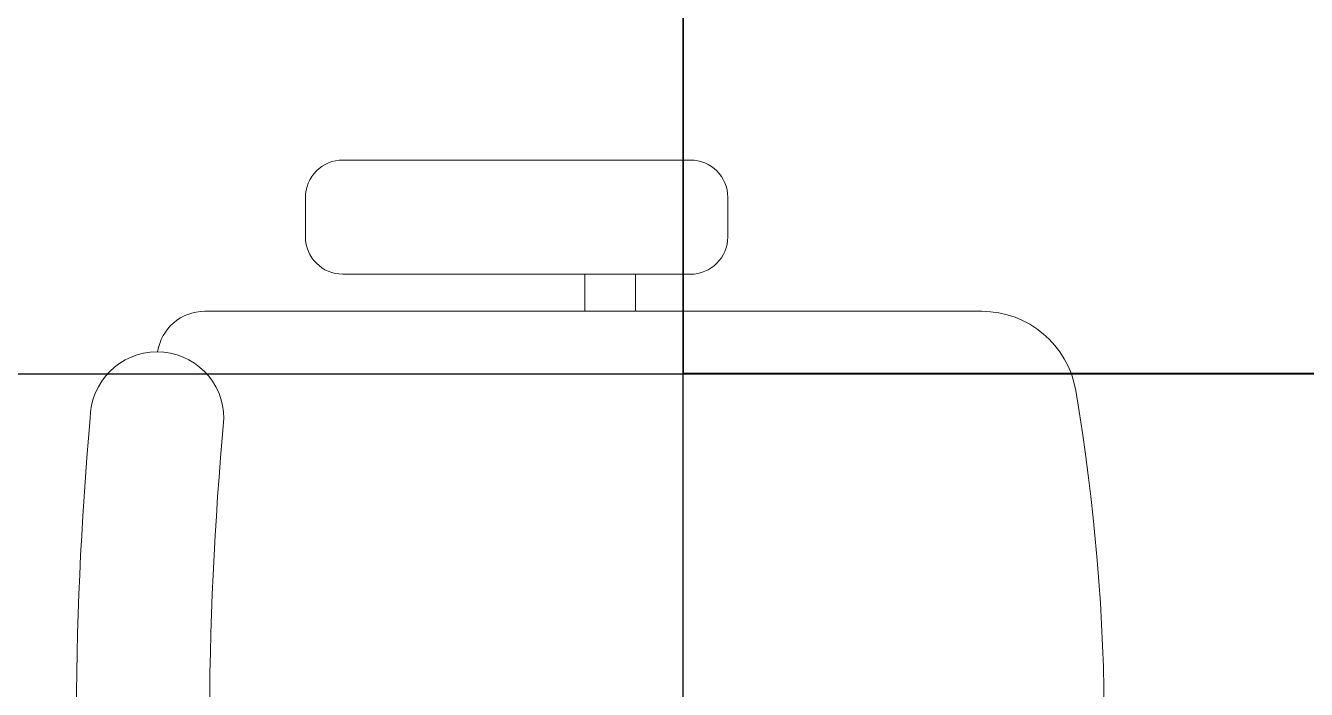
# Model space of a CAD drawing. Extents: x -12260 to 184725, y -29287 to 19916.
# Drawn here: x 38031 to 38703, y 7169 to 7518 of the extents above; entities that cross this region are included whole.
import ezdxf
from ezdxf.enums import TextEntityAlignment as Align

# ---------------------------------------------------------------- set-up
doc = ezdxf.new("R2010")
doc.units = 0
doc.header["$LTSCALE"] = 0.25
doc.linetypes.add('DASHDOT', pattern=[25.4, 12.7, -6.35, 0, -6.35])
doc.layers.add('01-First Floor-FUR$0$FALSE CEILING', color=251, linetype='Continuous')
for name, color, linetype, lineweight in [('01-First Floor-FUR$0$LOADING', 253, 'Continuous', 5), ('E-LITE-CIRC-NUMB', 6, 'Continuous', 25), ('E-LITE-CLNG', 150, 'Continuous', 35), ('E-LITE-CLNG-CNDT', 6, 'DASHDOT', 35), ('E-LITE-CTRL', 6, 'Continuous', 25), ('E-LITE-IDEN', 6, 'Continuous', 25)]:
    doc.layers.add(name, color=color, linetype=linetype, lineweight=lineweight)
doc.styles.add('DC_SIMPLEX', font='SIMPLEX.shx', dxfattribs={"width": 0.7})

# ---------------------------------------------------------------- blocks, each defined once
blk = doc.blocks.new('*U24')
blk.add_lwpolyline([(-300, 300), (-300, -300), (300, -300), (300, 300)], close=True)
at = {"layer": 'E-LITE-CIRC-NUMB', "style": 'DC_SIMPLEX', "width": 0.7, "flags": 8}
blk.add_attdef('CIRCUIT', text='', height=200, rotation=0, dxfattribs=at).set_placement((-473.9, 300), align=Align.RIGHT)
at = {"layer": 'E-LITE-CTRL', "style": 'DC_SIMPLEX', "width": 0.7, "flags": 8}
blk.add_attdef('CONTROL', (1118.9, -935), '', height=200, rotation=360, dxfattribs=at)
at = {"layer": 'E-LITE-IDEN', "style": 'DC_SIMPLEX', "width": 0.7, "flags": 8}
blk.add_attdef('TYPE', (460.41, 457.65), '', height=200, rotation=360, dxfattribs=at)
blk = doc.blocks.new('01-First Floor-FUR$0$GF21018-P')
at = {"color": 0}
for p, q in [((-0.2207, 0.47563), (-0.2207, 0.0675)), ((-0.2806, 0.34221), (-0.25983, 0.34221)), ((-0.30021, 0.32259), (-0.30021, 0.14)), ((-0.24021, 0.32259), (-0.24021, 0.14)), ((-0.24021, 0.29372), (-0.2207, 0.29372)), ((-0.24021, 0.26708), (-0.2207, 0.26708)), ((-0.2806, 0.12039), (-0.25983, 0.12039))]:
    blk.add_line(p, q, dxfattribs=at)
for centre, radius, start, end in [((-0.0001, -0.52948), 1.06948, 80.36712, 99.63288), ((-0.1707, 0.47563), 0.05, 99.63288, 180), ((-0.2806, 0.32259), 0.01962, 90, 180), ((-0.25983, 0.32259), 0.01962, 360, 90), ((-0.2806, 0.14), 0.01962, 180, 270), ((-0.25983, 0.14), 0.01962, 270, 360), ((-0.16429, 0.0425), 0.03511, 90, 270), ((0, 1.84674), 1.77674, 264.69456, 275.30527), ((-0.1957, 0.0675), 0.025, 180, 261.47208), ((0, 1.83136), 1.83136, 264.85322, 275.14698)]:
    blk.add_arc(centre, radius, start, end, dxfattribs=at)
blk = doc.blocks.new('01-First Floor-FUR')
at = {"layer": '01-First Floor-FUR$0$FALSE CEILING', "linetype": 'Continuous'}
for p, q in [((38376, 5535), (38376, 8610)), ((35376, 7335), (39376, 7335))]:
    blk.add_line(p, q, dxfattribs=at)
at = {"layer": '01-First Floor-FUR$0$LOADING', "extrusion": (-7.77426e-06, 2.24021e-05, 1), "xscale": 1000, "yscale": 1000, "zscale": 1000, "rotation": 269.9985892449479}
blk.add_blockref('01-First Floor-FUR$0$GF21018-P', (38057.27, 7147.12, -0.26), dxfattribs=at)

msp = doc.modelspace()

# ---------------------------------------------------------------- block references
at = {"layer": 'E-LITE-CLNG', "xscale": -1}
msp.add_blockref('*U24', (38675.99, 7635.05), dxfattribs=at)
at = {"layer": 'E-LITE-CLNG-CNDT'}
msp.add_blockref('01-First Floor-FUR', (0, 0), dxfattribs=at)

doc.saveas('drawing.dxf')
